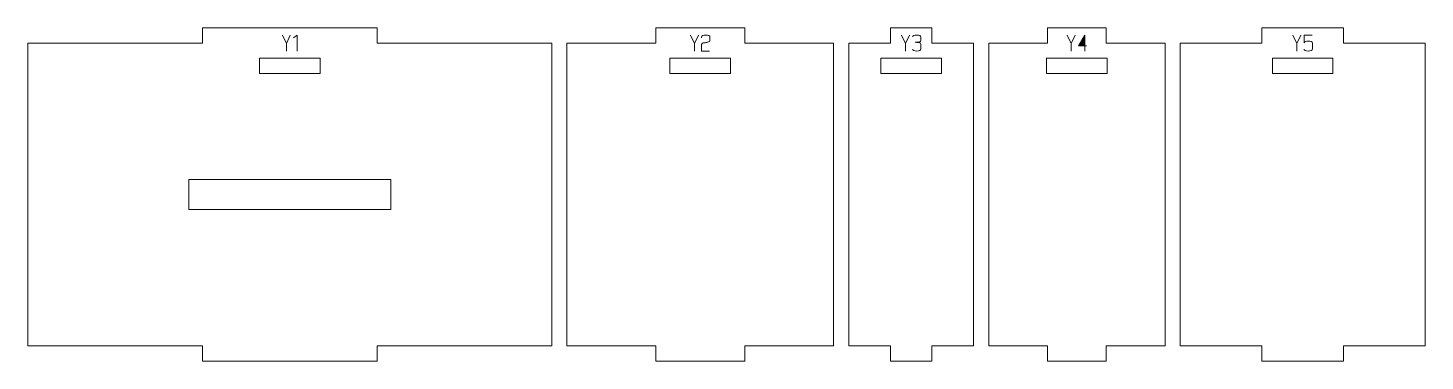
# Model space of a CAD drawing. Header units: centimetres. Extents: x -250 to 250, y -508 to 508.
# Drawn here: x 15.72 to 43.41, y -409.97 to -403.37 of the extents above; entities that cross this region are included whole.
import ezdxf

# ---------------------------------------------------------------- set-up
doc = ezdxf.new("R2010")
doc.units = ezdxf.units.CM
doc.header["$MEASUREMENT"] = 0
doc.layers.add('Capa 1', color=7, linetype='Continuous')

msp = doc.modelspace()

# ---------------------------------------------------------------- hatches: boundary and pattern name
at = {"layer": 'Capa 1', "true_color": 0x3e4095}
h = msp.add_hatch(color=175, dxfattribs=at)
edge = h.paths.add_edge_path()
edge.add_spline(control_points=[(20.84573, -403.82588), (20.84573, -403.82588), (20.84573, -403.67729), (20.84573, -403.67729), (20.84573, -403.67729), (20.76639, -403.50944), (20.76639, -403.50944), (20.76639, -403.50944), (20.84573, -403.67729), (20.84573, -403.67729), (20.84573, -403.67729), (20.92369, -403.50944), (20.92369, -403.50944), (20.92369, -403.50944), (20.84573, -403.67729), (20.84573, -403.67729), (20.84573, -403.67729), (20.84573, -403.82588), (20.84573, -403.82588)], knot_values=[0, 0, 0, 0, 0.16666667, 0.16666667, 0.16666667, 0.33333333, 0.33333333, 0.33333333, 0.5, 0.5, 0.5, 0.66666667, 0.66666667, 0.66666667, 0.83333333, 0.83333333, 0.83333333, 1, 1, 1, 1], degree=3, periodic=1)
h = msp.add_hatch(color=175, dxfattribs=at)
edge = h.paths.add_edge_path()
edge.add_spline(control_points=[(21.06265, -403.50898), (21.06265, -403.50898), (20.98652, -403.56172), (20.98652, -403.56172), (20.98652, -403.56172), (21.06265, -403.50898), (21.06265, -403.50898), (21.06265, -403.50898), (21.06265, -403.82588), (21.06265, -403.82588), (21.06265, -403.82588), (21.06265, -403.50898), (21.06265, -403.50898)], knot_values=[0, 0, 0, 0, 0.25, 0.25, 0.25, 0.5, 0.5, 0.5, 0.75, 0.75, 0.75, 1, 1, 1, 1], degree=3, periodic=1)
h = msp.add_hatch(color=175, dxfattribs=at)
edge = h.paths.add_edge_path()
edge.add_spline(control_points=[(28.93531, -403.82588), (28.93531, -403.82588), (28.93531, -403.67729), (28.93531, -403.67729), (28.93531, -403.67729), (28.85597, -403.50944), (28.85597, -403.50944), (28.85597, -403.50944), (28.93531, -403.67729), (28.93531, -403.67729), (28.93531, -403.67729), (29.01327, -403.50944), (29.01327, -403.50944), (29.01327, -403.50944), (28.93531, -403.67729), (28.93531, -403.67729), (28.93531, -403.67729), (28.93531, -403.82588), (28.93531, -403.82588)], knot_values=[0, 0, 0, 0, 0.16666667, 0.16666667, 0.16666667, 0.33333333, 0.33333333, 0.33333333, 0.5, 0.5, 0.5, 0.66666667, 0.66666667, 0.66666667, 0.83333333, 0.83333333, 0.83333333, 1, 1, 1, 1], degree=3, periodic=1)
h = msp.add_hatch(color=175, dxfattribs=at)
edge = h.paths.add_edge_path()
edge.add_spline(control_points=[(29.07564, -403.82588), (29.07564, -403.82588), (29.07564, -403.69334), (29.07564, -403.69334), (29.07656, -403.68142), (29.08741, -403.67225), (29.1082, -403.66583), (29.11676, -403.66521), (29.12494, -403.66422), (29.13274, -403.66284), (29.14053, -403.66147), (29.14841, -403.66002), (29.15636, -403.65849), (29.17103, -403.65604), (29.18227, -403.65405), (29.19006, -403.65253), (29.19786, -403.651), (29.20543, -403.64901), (29.21277, -403.64656), (29.23172, -403.63953), (29.2412, -403.63051), (29.2412, -403.61951), (29.2412, -403.61951), (29.2412, -403.54475), (29.2412, -403.54475), (29.2412, -403.53497), (29.23333, -403.52664), (29.21758, -403.51976), (29.20184, -403.51288), (29.18219, -403.50944), (29.15865, -403.50944), (29.13511, -403.50944), (29.11546, -403.51288), (29.09972, -403.51976), (29.08397, -403.52664), (29.0761, -403.53497), (29.0761, -403.54475), (29.0761, -403.54475), (29.0761, -403.56722), (29.0761, -403.56722), (29.0761, -403.56722), (29.0761, -403.54475), (29.0761, -403.54475), (29.0761, -403.53497), (29.08397, -403.52664), (29.09972, -403.51976), (29.11546, -403.51288), (29.13511, -403.50944), (29.15865, -403.50944), (29.18219, -403.50944), (29.20184, -403.51288), (29.21758, -403.51976), (29.23333, -403.52664), (29.2412, -403.53497), (29.2412, -403.54475), (29.2412, -403.54475), (29.2412, -403.61951), (29.2412, -403.61951), (29.2412, -403.63051), (29.23172, -403.63953), (29.21277, -403.64656), (29.20543, -403.64901), (29.19786, -403.651), (29.19006, -403.65253), (29.18227, -403.65405), (29.17103, -403.65604), (29.15636, -403.65849), (29.14841, -403.66002), (29.14053, -403.66147), (29.13274, -403.66284), (29.12494, -403.66422), (29.11676, -403.66521), (29.1082, -403.66583), (29.08741, -403.67225), (29.07656, -403.68142), (29.07564, -403.69334), (29.07564, -403.69334), (29.07564, -403.82588), (29.07564, -403.82588), (29.07564, -403.82588), (29.23249, -403.82588), (29.23249, -403.82588), (29.23249, -403.82588), (29.07564, -403.82588), (29.07564, -403.82588)], knot_values=[0, 0, 0, 0, 0.03571429, 0.03571429, 0.03571429, 0.07142857, 0.07142857, 0.07142857, 0.10714286, 0.10714286, 0.10714286, 0.14285714, 0.14285714, 0.14285714, 0.17857143, 0.17857143, 0.17857143, 0.21428571, 0.21428571, 0.21428571, 0.25, 0.25, 0.25, 0.28571429, 0.28571429, 0.28571429, 0.32142857, 0.32142857, 0.32142857, 0.35714286, 0.35714286, 0.35714286, 0.39285714, 0.39285714, 0.39285714, 0.42857143, 0.42857143, 0.42857143, 0.46428571, 0.46428571, 0.46428571, 0.5, 0.5, 0.5, 0.53571429, 0.53571429, 0.53571429, 0.57142857, 0.57142857, 0.57142857, 0.60714286, 0.60714286, 0.60714286, 0.64285714, 0.64285714, 0.64285714, 0.67857143, 0.67857143, 0.67857143, 0.71428571, 0.71428571, 0.71428571, 0.75, 0.75, 0.75, 0.78571429, 0.78571429, 0.78571429, 0.82142857, 0.82142857, 0.82142857, 0.85714286, 0.85714286, 0.85714286, 0.89285714, 0.89285714, 0.89285714, 0.92857143, 0.92857143, 0.92857143, 0.96428571, 0.96428571, 0.96428571, 1, 1, 1, 1], degree=3, periodic=1)
h = msp.add_hatch(color=175, dxfattribs=at)
edge = h.paths.add_edge_path()
edge.add_spline(control_points=[(33.11516, -403.82588), (33.11516, -403.82588), (33.11516, -403.67729), (33.11516, -403.67729), (33.11516, -403.67729), (33.03582, -403.50944), (33.03582, -403.50944), (33.03582, -403.50944), (33.11516, -403.67729), (33.11516, -403.67729), (33.11516, -403.67729), (33.19312, -403.50944), (33.19312, -403.50944), (33.19312, -403.50944), (33.11516, -403.67729), (33.11516, -403.67729), (33.11516, -403.67729), (33.11516, -403.82588), (33.11516, -403.82588)], knot_values=[0, 0, 0, 0, 0.16666667, 0.16666667, 0.16666667, 0.33333333, 0.33333333, 0.33333333, 0.5, 0.5, 0.5, 0.66666667, 0.66666667, 0.66666667, 0.83333333, 0.83333333, 0.83333333, 1, 1, 1, 1], degree=3, periodic=1)
h = msp.add_hatch(color=175, dxfattribs=at)
edge = h.paths.add_edge_path()
edge.add_spline(control_points=[(33.3385, -403.82588), (33.31496, -403.82588), (33.29531, -403.82244), (33.27957, -403.81556), (33.26382, -403.80868), (33.25595, -403.80035), (33.25595, -403.79057), (33.25595, -403.80035), (33.26382, -403.80868), (33.27957, -403.81556), (33.29531, -403.82244), (33.31496, -403.82588), (33.3385, -403.82588), (33.36204, -403.82588), (33.38169, -403.82244), (33.39743, -403.81556), (33.41318, -403.80868), (33.42105, -403.80035), (33.42105, -403.79057), (33.42105, -403.79057), (33.42105, -403.68738), (33.42105, -403.68738), (33.42105, -403.67912), (33.41539, -403.67194), (33.40408, -403.66583), (33.39277, -403.65971), (33.3596, -403.65558), (33.30456, -403.65344), (33.35929, -403.65008), (33.39216, -403.6461), (33.40316, -403.64152), (33.41417, -403.63693), (33.42013, -403.62944), (33.42105, -403.61905), (33.42105, -403.61905), (33.42105, -403.54475), (33.42105, -403.54475), (33.42105, -403.53497), (33.41318, -403.52664), (33.39743, -403.51976), (33.38169, -403.51288), (33.36204, -403.50944), (33.3385, -403.50944), (33.31496, -403.50944), (33.29531, -403.51288), (33.27957, -403.51976), (33.26382, -403.52664), (33.25595, -403.53497), (33.25595, -403.54475), (33.25595, -403.53497), (33.26382, -403.52664), (33.27957, -403.51976), (33.29531, -403.51288), (33.31496, -403.50944), (33.3385, -403.50944), (33.36204, -403.50944), (33.38169, -403.51288), (33.39743, -403.51976), (33.41318, -403.52664), (33.42105, -403.53497), (33.42105, -403.54475), (33.42105, -403.54475), (33.42105, -403.61905), (33.42105, -403.61905), (33.42013, -403.62944), (33.41417, -403.63693), (33.40316, -403.64152), (33.39216, -403.6461), (33.35929, -403.65008), (33.30456, -403.65344), (33.3596, -403.65558), (33.39277, -403.65971), (33.40408, -403.66583), (33.41539, -403.67194), (33.42105, -403.67912), (33.42105, -403.68738), (33.42105, -403.68738), (33.42105, -403.79057), (33.42105, -403.79057), (33.42105, -403.80035), (33.41318, -403.80868), (33.39743, -403.81556), (33.38169, -403.82244), (33.36204, -403.82588), (33.3385, -403.82588)], knot_values=[0, 0, 0, 0, 0.03571429, 0.03571429, 0.03571429, 0.07142857, 0.07142857, 0.07142857, 0.10714286, 0.10714286, 0.10714286, 0.14285714, 0.14285714, 0.14285714, 0.17857143, 0.17857143, 0.17857143, 0.21428571, 0.21428571, 0.21428571, 0.25, 0.25, 0.25, 0.28571429, 0.28571429, 0.28571429, 0.32142857, 0.32142857, 0.32142857, 0.35714286, 0.35714286, 0.35714286, 0.39285714, 0.39285714, 0.39285714, 0.42857143, 0.42857143, 0.42857143, 0.46428571, 0.46428571, 0.46428571, 0.5, 0.5, 0.5, 0.53571429, 0.53571429, 0.53571429, 0.57142857, 0.57142857, 0.57142857, 0.60714286, 0.60714286, 0.60714286, 0.64285714, 0.64285714, 0.64285714, 0.67857143, 0.67857143, 0.67857143, 0.71428571, 0.71428571, 0.71428571, 0.75, 0.75, 0.75, 0.78571429, 0.78571429, 0.78571429, 0.82142857, 0.82142857, 0.82142857, 0.85714286, 0.85714286, 0.85714286, 0.89285714, 0.89285714, 0.89285714, 0.92857143, 0.92857143, 0.92857143, 0.96428571, 0.96428571, 0.96428571, 1, 1, 1, 1], degree=3, periodic=1)
h = msp.add_hatch(color=175, dxfattribs=at)
edge = h.paths.add_edge_path()
edge.add_spline(control_points=[(36.40198, -403.82588), (36.40198, -403.82588), (36.40198, -403.67729), (36.40198, -403.67729), (36.40198, -403.67729), (36.32264, -403.50944), (36.32264, -403.50944), (36.32264, -403.50944), (36.40198, -403.67729), (36.40198, -403.67729), (36.40198, -403.67729), (36.47994, -403.50944), (36.47994, -403.50944), (36.47994, -403.50944), (36.40198, -403.67729), (36.40198, -403.67729), (36.40198, -403.67729), (36.40198, -403.82588), (36.40198, -403.82588)], knot_values=[0, 0, 0, 0, 0.16666667, 0.16666667, 0.16666667, 0.33333333, 0.33333333, 0.33333333, 0.5, 0.5, 0.5, 0.66666667, 0.66666667, 0.66666667, 0.83333333, 0.83333333, 0.83333333, 1, 1, 1, 1], degree=3, periodic=1)
h = msp.add_hatch(color=175, dxfattribs=at)
edge = h.paths.add_edge_path()
edge.add_spline(control_points=[(36.67256, -403.72132), (36.67256, -403.72132), (36.67256, -403.50898), (36.67256, -403.50898), (36.67256, -403.50898), (36.54277, -403.72132), (36.54277, -403.72132), (36.54277, -403.72132), (36.67256, -403.72132), (36.67256, -403.72132)], knot_values=[0, 0, 0, 0, 0.33333333, 0.33333333, 0.33333333, 0.66666667, 0.66666667, 0.66666667, 1, 1, 1, 1], degree=3, periodic=1)
h = msp.add_hatch(color=175, dxfattribs=at)
edge = h.paths.add_edge_path()
edge.add_spline(control_points=[(36.67256, -403.72132), (36.67256, -403.72132), (36.67256, -403.82588), (36.67256, -403.82588), (36.67256, -403.82588), (36.67256, -403.72132), (36.67256, -403.72132), (36.67256, -403.72132), (36.54277, -403.72132), (36.54277, -403.72132), (36.54277, -403.72132), (36.67256, -403.50898), (36.67256, -403.50898), (36.67256, -403.50898), (36.67256, -403.72132), (36.67256, -403.72132), (36.67256, -403.72132), (36.70237, -403.72132), (36.70237, -403.72132), (36.70237, -403.72132), (36.67256, -403.72132), (36.67256, -403.72132)], knot_values=[0, 0, 0, 0, 0.14285714, 0.14285714, 0.14285714, 0.28571429, 0.28571429, 0.28571429, 0.42857143, 0.42857143, 0.42857143, 0.57142857, 0.57142857, 0.57142857, 0.71428571, 0.71428571, 0.71428571, 0.85714286, 0.85714286, 0.85714286, 1, 1, 1, 1], degree=3, periodic=1)
h = msp.add_hatch(color=175, dxfattribs=at)
edge = h.paths.add_edge_path()
edge.add_spline(control_points=[(40.8735, -403.82588), (40.8735, -403.82588), (40.8735, -403.67729), (40.8735, -403.67729), (40.8735, -403.67729), (40.79416, -403.50944), (40.79416, -403.50944), (40.79416, -403.50944), (40.8735, -403.67729), (40.8735, -403.67729), (40.8735, -403.67729), (40.95146, -403.50944), (40.95146, -403.50944), (40.95146, -403.50944), (40.8735, -403.67729), (40.8735, -403.67729), (40.8735, -403.67729), (40.8735, -403.82588), (40.8735, -403.82588)], knot_values=[0, 0, 0, 0, 0.16666667, 0.16666667, 0.16666667, 0.33333333, 0.33333333, 0.33333333, 0.5, 0.5, 0.5, 0.66666667, 0.66666667, 0.66666667, 0.83333333, 0.83333333, 0.83333333, 1, 1, 1, 1], degree=3, periodic=1)
h = msp.add_hatch(color=175, dxfattribs=at)
edge = h.paths.add_edge_path()
edge.add_spline(control_points=[(41.09684, -403.82588), (41.0733, -403.82588), (41.05365, -403.82244), (41.03791, -403.81556), (41.02216, -403.80868), (41.01429, -403.80035), (41.01429, -403.79057), (41.01429, -403.80035), (41.02216, -403.80868), (41.03791, -403.81556), (41.05365, -403.82244), (41.0733, -403.82588), (41.09684, -403.82588), (41.12038, -403.82588), (41.14003, -403.82244), (41.15577, -403.81556), (41.17152, -403.80868), (41.17939, -403.80035), (41.17939, -403.79057), (41.17939, -403.79057), (41.17939, -403.66491), (41.17939, -403.66491), (41.17939, -403.65512), (41.17152, -403.64679), (41.15577, -403.63991), (41.14003, -403.63303), (41.12038, -403.62959), (41.09684, -403.62959), (41.07544, -403.63143), (41.05893, -403.63388), (41.04731, -403.63693), (41.03569, -403.63999), (41.02469, -403.64932), (41.01429, -403.66491), (41.01429, -403.66491), (41.01429, -403.50944), (41.01429, -403.50944), (41.01429, -403.50944), (41.17389, -403.50944), (41.17389, -403.50944), (41.17389, -403.50944), (41.01429, -403.50944), (41.01429, -403.50944), (41.01429, -403.50944), (41.01429, -403.66491), (41.01429, -403.66491), (41.02469, -403.64932), (41.03569, -403.63999), (41.04731, -403.63693), (41.05893, -403.63388), (41.07544, -403.63143), (41.09684, -403.62959), (41.12038, -403.62959), (41.14003, -403.63303), (41.15577, -403.63991), (41.17152, -403.64679), (41.17939, -403.65512), (41.17939, -403.66491), (41.17939, -403.66491), (41.17939, -403.79057), (41.17939, -403.79057), (41.17939, -403.80035), (41.17152, -403.80868), (41.15577, -403.81556), (41.14003, -403.82244), (41.12038, -403.82588), (41.09684, -403.82588)], knot_values=[0, 0, 0, 0, 0.04545455, 0.04545455, 0.04545455, 0.09090909, 0.09090909, 0.09090909, 0.13636364, 0.13636364, 0.13636364, 0.18181818, 0.18181818, 0.18181818, 0.22727273, 0.22727273, 0.22727273, 0.27272727, 0.27272727, 0.27272727, 0.31818182, 0.31818182, 0.31818182, 0.36363636, 0.36363636, 0.36363636, 0.40909091, 0.40909091, 0.40909091, 0.45454545, 0.45454545, 0.45454545, 0.5, 0.5, 0.5, 0.54545455, 0.54545455, 0.54545455, 0.59090909, 0.59090909, 0.59090909, 0.63636364, 0.63636364, 0.63636364, 0.68181818, 0.68181818, 0.68181818, 0.72727273, 0.72727273, 0.72727273, 0.77272727, 0.77272727, 0.77272727, 0.81818182, 0.81818182, 0.81818182, 0.86363636, 0.86363636, 0.86363636, 0.90909091, 0.90909091, 0.90909091, 0.95454545, 0.95454545, 0.95454545, 1, 1, 1, 1], degree=3, periodic=1)

# ---------------------------------------------------------------- linework, layer by layer
at = {"layer": 'Capa 1', "color": 240, "lineweight": 20}
for points, knots in [([(15.72396, -403.66868), (15.72396, -403.66868), (15.72396, -409.66868), (15.72396, -409.66868), (15.72396, -409.66868), (19.18433, -409.66868), (19.18433, -409.66868), (19.18433, -409.66868), (19.18433, -409.96868), (19.18433, -409.96868), (19.18433, -409.96868), (22.6447, -409.96868), (22.6447, -409.96868), (22.6447, -409.96868), (22.6447, -409.66868), (22.6447, -409.66868), (22.6447, -409.66868), (26.10507, -409.66868), (26.10507, -409.66868), (26.10507, -409.66868), (26.10507, -403.66868), (26.10507, -403.66868), (26.10507, -403.66868), (22.6447, -403.66868), (22.6447, -403.66868), (22.6447, -403.66868), (22.6447, -403.36868), (22.6447, -403.36868), (22.6447, -403.36868), (19.18433, -403.36868), (19.18433, -403.36868), (19.18433, -403.36868), (19.18433, -403.66868), (19.18433, -403.66868), (19.18433, -403.66868), (15.72396, -403.66868), (15.72396, -403.66868)], [0, 0, 0, 0, 0.08333333, 0.08333333, 0.08333333, 0.16666667, 0.16666667, 0.16666667, 0.25, 0.25, 0.25, 0.33333333, 0.33333333, 0.33333333, 0.41666667, 0.41666667, 0.41666667, 0.5, 0.5, 0.5, 0.58333333, 0.58333333, 0.58333333, 0.66666667, 0.66666667, 0.66666667, 0.75, 0.75, 0.75, 0.83333333, 0.83333333, 0.83333333, 0.91666667, 0.91666667, 0.91666667, 1, 1, 1, 1]), ([(26.40507, -403.66868), (26.40507, -403.66868), (26.40507, -409.66868), (26.40507, -409.66868), (26.40507, -409.66868), (28.16741, -409.66868), (28.16741, -409.66868), (28.16741, -409.66868), (28.16741, -409.96868), (28.16741, -409.96868), (28.16741, -409.96868), (29.92976, -409.96868), (29.92976, -409.96868), (29.92976, -409.96868), (29.92976, -409.66868), (29.92976, -409.66868), (29.92976, -409.66868), (31.6921, -409.66868), (31.6921, -409.66868), (31.6921, -409.66868), (31.6921, -403.66868), (31.6921, -403.66868), (31.6921, -403.66868), (29.92976, -403.66868), (29.92976, -403.66868), (29.92976, -403.66868), (29.92976, -403.36868), (29.92976, -403.36868), (29.92976, -403.36868), (28.16741, -403.36868), (28.16741, -403.36868), (28.16741, -403.36868), (28.16741, -403.66868), (28.16741, -403.66868), (28.16741, -403.66868), (26.40507, -403.66868), (26.40507, -403.66868)], [0, 0, 0, 0, 0.08333333, 0.08333333, 0.08333333, 0.16666667, 0.16666667, 0.16666667, 0.25, 0.25, 0.25, 0.33333333, 0.33333333, 0.33333333, 0.41666667, 0.41666667, 0.41666667, 0.5, 0.5, 0.5, 0.58333333, 0.58333333, 0.58333333, 0.66666667, 0.66666667, 0.66666667, 0.75, 0.75, 0.75, 0.83333333, 0.83333333, 0.83333333, 0.91666667, 0.91666667, 0.91666667, 1, 1, 1, 1]), ([(31.9921, -403.66868), (31.9921, -403.66868), (31.9921, -409.66868), (31.9921, -409.66868), (31.9921, -409.66868), (32.81632, -409.66868), (32.81632, -409.66868), (32.81632, -409.66868), (32.81632, -409.96868), (32.81632, -409.96868), (32.81632, -409.96868), (33.64055, -409.96868), (33.64055, -409.96868), (33.64055, -409.96868), (33.64055, -409.66868), (33.64055, -409.66868), (33.64055, -409.66868), (34.46477, -409.66868), (34.46477, -409.66868), (34.46477, -409.66868), (34.46477, -403.66868), (34.46477, -403.66868), (34.46477, -403.66868), (33.64055, -403.66868), (33.64055, -403.66868), (33.64055, -403.66868), (33.64055, -403.36868), (33.64055, -403.36868), (33.64055, -403.36868), (32.81632, -403.36868), (32.81632, -403.36868), (32.81632, -403.36868), (32.81632, -403.66868), (32.81632, -403.66868), (32.81632, -403.66868), (31.9921, -403.66868), (31.9921, -403.66868)], [0, 0, 0, 0, 0.08333333, 0.08333333, 0.08333333, 0.16666667, 0.16666667, 0.16666667, 0.25, 0.25, 0.25, 0.33333333, 0.33333333, 0.33333333, 0.41666667, 0.41666667, 0.41666667, 0.5, 0.5, 0.5, 0.58333333, 0.58333333, 0.58333333, 0.66666667, 0.66666667, 0.66666667, 0.75, 0.75, 0.75, 0.83333333, 0.83333333, 0.83333333, 0.91666667, 0.91666667, 0.91666667, 1, 1, 1, 1]), ([(34.76477, -403.66868), (34.76477, -403.66868), (34.76477, -409.66868), (34.76477, -409.66868), (34.76477, -409.66868), (35.92992, -409.66868), (35.92992, -409.66868), (35.92992, -409.66868), (35.92992, -409.96868), (35.92992, -409.96868), (35.92992, -409.96868), (37.09508, -409.96868), (37.09508, -409.96868), (37.09508, -409.96868), (37.09508, -409.66868), (37.09508, -409.66868), (37.09508, -409.66868), (38.26024, -409.66868), (38.26024, -409.66868), (38.26024, -409.66868), (38.26024, -403.66868), (38.26024, -403.66868), (38.26024, -403.66868), (37.09508, -403.66868), (37.09508, -403.66868), (37.09508, -403.66868), (37.09508, -403.36868), (37.09508, -403.36868), (37.09508, -403.36868), (35.92992, -403.36868), (35.92992, -403.36868), (35.92992, -403.36868), (35.92992, -403.66868), (35.92992, -403.66868), (35.92992, -403.66868), (34.76477, -403.66868), (34.76477, -403.66868)], [0, 0, 0, 0, 0.08333333, 0.08333333, 0.08333333, 0.16666667, 0.16666667, 0.16666667, 0.25, 0.25, 0.25, 0.33333333, 0.33333333, 0.33333333, 0.41666667, 0.41666667, 0.41666667, 0.5, 0.5, 0.5, 0.58333333, 0.58333333, 0.58333333, 0.66666667, 0.66666667, 0.66666667, 0.75, 0.75, 0.75, 0.83333333, 0.83333333, 0.83333333, 0.91666667, 0.91666667, 0.91666667, 1, 1, 1, 1]), ([(38.56024, -403.66868), (38.56024, -403.66868), (38.56024, -409.66868), (38.56024, -409.66868), (38.56024, -409.66868), (40.17793, -409.66868), (40.17793, -409.66868), (40.17793, -409.66868), (40.17793, -409.96868), (40.17793, -409.96868), (40.17793, -409.96868), (41.79562, -409.96868), (41.79562, -409.96868), (41.79562, -409.96868), (41.79562, -409.66868), (41.79562, -409.66868), (41.79562, -409.66868), (43.41331, -409.66868), (43.41331, -409.66868), (43.41331, -409.66868), (43.41331, -403.66868), (43.41331, -403.66868), (43.41331, -403.66868), (41.79562, -403.66868), (41.79562, -403.66868), (41.79562, -403.66868), (41.79562, -403.36868), (41.79562, -403.36868), (41.79562, -403.36868), (40.17793, -403.36868), (40.17793, -403.36868), (40.17793, -403.36868), (40.17793, -403.66868), (40.17793, -403.66868), (40.17793, -403.66868), (38.56024, -403.66868), (38.56024, -403.66868)], [0, 0, 0, 0, 0.08333333, 0.08333333, 0.08333333, 0.16666667, 0.16666667, 0.16666667, 0.25, 0.25, 0.25, 0.33333333, 0.33333333, 0.33333333, 0.41666667, 0.41666667, 0.41666667, 0.5, 0.5, 0.5, 0.58333333, 0.58333333, 0.58333333, 0.66666667, 0.66666667, 0.66666667, 0.75, 0.75, 0.75, 0.83333333, 0.83333333, 0.83333333, 0.91666667, 0.91666667, 0.91666667, 1, 1, 1, 1]), ([(20.31452, -404.269), (20.31452, -404.269), (21.51452, -404.269), (21.51452, -404.269), (21.51452, -404.269), (21.51452, -403.969), (21.51452, -403.969), (21.51452, -403.969), (20.31452, -403.969), (20.31452, -403.969), (20.31452, -403.969), (20.31452, -404.269), (20.31452, -404.269)], [0, 0, 0, 0, 0.25, 0.25, 0.25, 0.5, 0.5, 0.5, 0.75, 0.75, 0.75, 1, 1, 1, 1]), ([(28.44859, -404.269), (28.44859, -404.269), (29.64859, -404.269), (29.64859, -404.269), (29.64859, -404.269), (29.64859, -403.969), (29.64859, -403.969), (29.64859, -403.969), (28.44859, -403.969), (28.44859, -403.969), (28.44859, -403.969), (28.44859, -404.269), (28.44859, -404.269)], [0, 0, 0, 0, 0.25, 0.25, 0.25, 0.5, 0.5, 0.5, 0.75, 0.75, 0.75, 1, 1, 1, 1]), ([(32.62844, -404.269), (32.62844, -404.269), (33.82844, -404.269), (33.82844, -404.269), (33.82844, -404.269), (33.82844, -403.969), (33.82844, -403.969), (33.82844, -403.969), (32.62844, -403.969), (32.62844, -403.969), (32.62844, -403.969), (32.62844, -404.269), (32.62844, -404.269)], [0, 0, 0, 0, 0.25, 0.25, 0.25, 0.5, 0.5, 0.5, 0.75, 0.75, 0.75, 1, 1, 1, 1]), ([(35.91251, -404.269), (35.91251, -404.269), (37.11251, -404.269), (37.11251, -404.269), (37.11251, -404.269), (37.11251, -403.969), (37.11251, -403.969), (37.11251, -403.969), (35.91251, -403.969), (35.91251, -403.969), (35.91251, -403.969), (35.91251, -404.269), (35.91251, -404.269)], [0, 0, 0, 0, 0.25, 0.25, 0.25, 0.5, 0.5, 0.5, 0.75, 0.75, 0.75, 1, 1, 1, 1]), ([(40.38678, -404.269), (40.38678, -404.269), (41.58678, -404.269), (41.58678, -404.269), (41.58678, -404.269), (41.58678, -403.969), (41.58678, -403.969), (41.58678, -403.969), (40.38678, -403.969), (40.38678, -403.969), (40.38678, -403.969), (40.38678, -404.269), (40.38678, -404.269)], [0, 0, 0, 0, 0.25, 0.25, 0.25, 0.5, 0.5, 0.5, 0.75, 0.75, 0.75, 1, 1, 1, 1]), ([(18.91452, -406.36868), (18.91452, -406.36868), (22.91452, -406.36868), (22.91452, -406.36868), (22.91452, -406.36868), (22.91452, -406.96868), (22.91452, -406.96868), (22.91452, -406.96868), (18.91452, -406.96868), (18.91452, -406.96868), (18.91452, -406.96868), (18.91452, -406.36868), (18.91452, -406.36868)], [0, 0, 0, 0, 0.25, 0.25, 0.25, 0.5, 0.5, 0.5, 0.75, 0.75, 0.75, 1, 1, 1, 1])]:
    msp.add_open_spline(points, degree=3, knots=knots, dxfattribs=at)
at = {"layer": 'Capa 1', "color": 114, "lineweight": 9}
for points, knots in [([(20.84573, -403.82588), (20.84573, -403.82588), (20.84573, -403.67729), (20.84573, -403.67729), (20.84573, -403.67729), (20.76639, -403.50944), (20.76639, -403.50944), (20.76639, -403.50944), (20.84573, -403.67729), (20.84573, -403.67729), (20.84573, -403.67729), (20.92369, -403.50944), (20.92369, -403.50944), (20.92369, -403.50944), (20.84573, -403.67729), (20.84573, -403.67729), (20.84573, -403.67729), (20.84573, -403.82588), (20.84573, -403.82588)], [0, 0, 0, 0, 0.16666667, 0.16666667, 0.16666667, 0.33333333, 0.33333333, 0.33333333, 0.5, 0.5, 0.5, 0.66666667, 0.66666667, 0.66666667, 0.83333333, 0.83333333, 0.83333333, 1, 1, 1, 1]), ([(21.06265, -403.50898), (21.06265, -403.50898), (20.98652, -403.56172), (20.98652, -403.56172), (20.98652, -403.56172), (21.06265, -403.50898), (21.06265, -403.50898), (21.06265, -403.50898), (21.06265, -403.82588), (21.06265, -403.82588), (21.06265, -403.82588), (21.06265, -403.50898), (21.06265, -403.50898)], [0, 0, 0, 0, 0.25, 0.25, 0.25, 0.5, 0.5, 0.5, 0.75, 0.75, 0.75, 1, 1, 1, 1]), ([(28.93531, -403.82588), (28.93531, -403.82588), (28.93531, -403.67729), (28.93531, -403.67729), (28.93531, -403.67729), (28.85597, -403.50944), (28.85597, -403.50944), (28.85597, -403.50944), (28.93531, -403.67729), (28.93531, -403.67729), (28.93531, -403.67729), (29.01327, -403.50944), (29.01327, -403.50944), (29.01327, -403.50944), (28.93531, -403.67729), (28.93531, -403.67729), (28.93531, -403.67729), (28.93531, -403.82588), (28.93531, -403.82588)], [0, 0, 0, 0, 0.16666667, 0.16666667, 0.16666667, 0.33333333, 0.33333333, 0.33333333, 0.5, 0.5, 0.5, 0.66666667, 0.66666667, 0.66666667, 0.83333333, 0.83333333, 0.83333333, 1, 1, 1, 1]), ([(29.07564, -403.82588), (29.07564, -403.82588), (29.07564, -403.69334), (29.07564, -403.69334), (29.07656, -403.68142), (29.08741, -403.67225), (29.1082, -403.66583), (29.11676, -403.66521), (29.12494, -403.66422), (29.13274, -403.66284), (29.14053, -403.66147), (29.14841, -403.66002), (29.15636, -403.65849), (29.17103, -403.65604), (29.18227, -403.65405), (29.19006, -403.65253), (29.19786, -403.651), (29.20543, -403.64901), (29.21277, -403.64656), (29.23172, -403.63953), (29.2412, -403.63051), (29.2412, -403.61951), (29.2412, -403.61951), (29.2412, -403.54475), (29.2412, -403.54475), (29.2412, -403.53497), (29.23333, -403.52664), (29.21758, -403.51976), (29.20184, -403.51288), (29.18219, -403.50944), (29.15865, -403.50944), (29.13511, -403.50944), (29.11546, -403.51288), (29.09972, -403.51976), (29.08397, -403.52664), (29.0761, -403.53497), (29.0761, -403.54475), (29.0761, -403.54475), (29.0761, -403.56722), (29.0761, -403.56722), (29.0761, -403.56722), (29.0761, -403.54475), (29.0761, -403.54475), (29.0761, -403.53497), (29.08397, -403.52664), (29.09972, -403.51976), (29.11546, -403.51288), (29.13511, -403.50944), (29.15865, -403.50944), (29.18219, -403.50944), (29.20184, -403.51288), (29.21758, -403.51976), (29.23333, -403.52664), (29.2412, -403.53497), (29.2412, -403.54475), (29.2412, -403.54475), (29.2412, -403.61951), (29.2412, -403.61951), (29.2412, -403.63051), (29.23172, -403.63953), (29.21277, -403.64656), (29.20543, -403.64901), (29.19786, -403.651), (29.19006, -403.65253), (29.18227, -403.65405), (29.17103, -403.65604), (29.15636, -403.65849), (29.14841, -403.66002), (29.14053, -403.66147), (29.13274, -403.66284), (29.12494, -403.66422), (29.11676, -403.66521), (29.1082, -403.66583), (29.08741, -403.67225), (29.07656, -403.68142), (29.07564, -403.69334), (29.07564, -403.69334), (29.07564, -403.82588), (29.07564, -403.82588), (29.07564, -403.82588), (29.23249, -403.82588), (29.23249, -403.82588), (29.23249, -403.82588), (29.07564, -403.82588), (29.07564, -403.82588)], [0, 0, 0, 0, 0.03571429, 0.03571429, 0.03571429, 0.07142857, 0.07142857, 0.07142857, 0.10714286, 0.10714286, 0.10714286, 0.14285714, 0.14285714, 0.14285714, 0.17857143, 0.17857143, 0.17857143, 0.21428571, 0.21428571, 0.21428571, 0.25, 0.25, 0.25, 0.28571429, 0.28571429, 0.28571429, 0.32142857, 0.32142857, 0.32142857, 0.35714286, 0.35714286, 0.35714286, 0.39285714, 0.39285714, 0.39285714, 0.42857143, 0.42857143, 0.42857143, 0.46428571, 0.46428571, 0.46428571, 0.5, 0.5, 0.5, 0.53571429, 0.53571429, 0.53571429, 0.57142857, 0.57142857, 0.57142857, 0.60714286, 0.60714286, 0.60714286, 0.64285714, 0.64285714, 0.64285714, 0.67857143, 0.67857143, 0.67857143, 0.71428571, 0.71428571, 0.71428571, 0.75, 0.75, 0.75, 0.78571429, 0.78571429, 0.78571429, 0.82142857, 0.82142857, 0.82142857, 0.85714286, 0.85714286, 0.85714286, 0.89285714, 0.89285714, 0.89285714, 0.92857143, 0.92857143, 0.92857143, 0.96428571, 0.96428571, 0.96428571, 1, 1, 1, 1]), ([(33.11516, -403.82588), (33.11516, -403.82588), (33.11516, -403.67729), (33.11516, -403.67729), (33.11516, -403.67729), (33.03582, -403.50944), (33.03582, -403.50944), (33.03582, -403.50944), (33.11516, -403.67729), (33.11516, -403.67729), (33.11516, -403.67729), (33.19312, -403.50944), (33.19312, -403.50944), (33.19312, -403.50944), (33.11516, -403.67729), (33.11516, -403.67729), (33.11516, -403.67729), (33.11516, -403.82588), (33.11516, -403.82588)], [0, 0, 0, 0, 0.16666667, 0.16666667, 0.16666667, 0.33333333, 0.33333333, 0.33333333, 0.5, 0.5, 0.5, 0.66666667, 0.66666667, 0.66666667, 0.83333333, 0.83333333, 0.83333333, 1, 1, 1, 1]), ([(33.3385, -403.82588), (33.31496, -403.82588), (33.29531, -403.82244), (33.27957, -403.81556), (33.26382, -403.80868), (33.25595, -403.80035), (33.25595, -403.79057), (33.25595, -403.80035), (33.26382, -403.80868), (33.27957, -403.81556), (33.29531, -403.82244), (33.31496, -403.82588), (33.3385, -403.82588), (33.36204, -403.82588), (33.38169, -403.82244), (33.39743, -403.81556), (33.41318, -403.80868), (33.42105, -403.80035), (33.42105, -403.79057), (33.42105, -403.79057), (33.42105, -403.68738), (33.42105, -403.68738), (33.42105, -403.67912), (33.41539, -403.67194), (33.40408, -403.66583), (33.39277, -403.65971), (33.3596, -403.65558), (33.30456, -403.65344), (33.35929, -403.65008), (33.39216, -403.6461), (33.40316, -403.64152), (33.41417, -403.63693), (33.42013, -403.62944), (33.42105, -403.61905), (33.42105, -403.61905), (33.42105, -403.54475), (33.42105, -403.54475), (33.42105, -403.53497), (33.41318, -403.52664), (33.39743, -403.51976), (33.38169, -403.51288), (33.36204, -403.50944), (33.3385, -403.50944), (33.31496, -403.50944), (33.29531, -403.51288), (33.27957, -403.51976), (33.26382, -403.52664), (33.25595, -403.53497), (33.25595, -403.54475), (33.25595, -403.53497), (33.26382, -403.52664), (33.27957, -403.51976), (33.29531, -403.51288), (33.31496, -403.50944), (33.3385, -403.50944), (33.36204, -403.50944), (33.38169, -403.51288), (33.39743, -403.51976), (33.41318, -403.52664), (33.42105, -403.53497), (33.42105, -403.54475), (33.42105, -403.54475), (33.42105, -403.61905), (33.42105, -403.61905), (33.42013, -403.62944), (33.41417, -403.63693), (33.40316, -403.64152), (33.39216, -403.6461), (33.35929, -403.65008), (33.30456, -403.65344), (33.3596, -403.65558), (33.39277, -403.65971), (33.40408, -403.66583), (33.41539, -403.67194), (33.42105, -403.67912), (33.42105, -403.68738), (33.42105, -403.68738), (33.42105, -403.79057), (33.42105, -403.79057), (33.42105, -403.80035), (33.41318, -403.80868), (33.39743, -403.81556), (33.38169, -403.82244), (33.36204, -403.82588), (33.3385, -403.82588)], [0, 0, 0, 0, 0.03571429, 0.03571429, 0.03571429, 0.07142857, 0.07142857, 0.07142857, 0.10714286, 0.10714286, 0.10714286, 0.14285714, 0.14285714, 0.14285714, 0.17857143, 0.17857143, 0.17857143, 0.21428571, 0.21428571, 0.21428571, 0.25, 0.25, 0.25, 0.28571429, 0.28571429, 0.28571429, 0.32142857, 0.32142857, 0.32142857, 0.35714286, 0.35714286, 0.35714286, 0.39285714, 0.39285714, 0.39285714, 0.42857143, 0.42857143, 0.42857143, 0.46428571, 0.46428571, 0.46428571, 0.5, 0.5, 0.5, 0.53571429, 0.53571429, 0.53571429, 0.57142857, 0.57142857, 0.57142857, 0.60714286, 0.60714286, 0.60714286, 0.64285714, 0.64285714, 0.64285714, 0.67857143, 0.67857143, 0.67857143, 0.71428571, 0.71428571, 0.71428571, 0.75, 0.75, 0.75, 0.78571429, 0.78571429, 0.78571429, 0.82142857, 0.82142857, 0.82142857, 0.85714286, 0.85714286, 0.85714286, 0.89285714, 0.89285714, 0.89285714, 0.92857143, 0.92857143, 0.92857143, 0.96428571, 0.96428571, 0.96428571, 1, 1, 1, 1]), ([(36.40198, -403.82588), (36.40198, -403.82588), (36.40198, -403.67729), (36.40198, -403.67729), (36.40198, -403.67729), (36.32264, -403.50944), (36.32264, -403.50944), (36.32264, -403.50944), (36.40198, -403.67729), (36.40198, -403.67729), (36.40198, -403.67729), (36.47994, -403.50944), (36.47994, -403.50944), (36.47994, -403.50944), (36.40198, -403.67729), (36.40198, -403.67729), (36.40198, -403.67729), (36.40198, -403.82588), (36.40198, -403.82588)], [0, 0, 0, 0, 0.16666667, 0.16666667, 0.16666667, 0.33333333, 0.33333333, 0.33333333, 0.5, 0.5, 0.5, 0.66666667, 0.66666667, 0.66666667, 0.83333333, 0.83333333, 0.83333333, 1, 1, 1, 1]), ([(36.67256, -403.72132), (36.67256, -403.72132), (36.67256, -403.50898), (36.67256, -403.50898), (36.67256, -403.50898), (36.54277, -403.72132), (36.54277, -403.72132), (36.54277, -403.72132), (36.67256, -403.72132), (36.67256, -403.72132)], [0, 0, 0, 0, 0.33333333, 0.33333333, 0.33333333, 0.66666667, 0.66666667, 0.66666667, 1, 1, 1, 1]), ([(36.67256, -403.72132), (36.67256, -403.72132), (36.67256, -403.82588), (36.67256, -403.82588), (36.67256, -403.82588), (36.67256, -403.72132), (36.67256, -403.72132), (36.67256, -403.72132), (36.54277, -403.72132), (36.54277, -403.72132), (36.54277, -403.72132), (36.67256, -403.50898), (36.67256, -403.50898), (36.67256, -403.50898), (36.67256, -403.72132), (36.67256, -403.72132), (36.67256, -403.72132), (36.70237, -403.72132), (36.70237, -403.72132), (36.70237, -403.72132), (36.67256, -403.72132), (36.67256, -403.72132)], [0, 0, 0, 0, 0.14285714, 0.14285714, 0.14285714, 0.28571429, 0.28571429, 0.28571429, 0.42857143, 0.42857143, 0.42857143, 0.57142857, 0.57142857, 0.57142857, 0.71428571, 0.71428571, 0.71428571, 0.85714286, 0.85714286, 0.85714286, 1, 1, 1, 1]), ([(40.8735, -403.82588), (40.8735, -403.82588), (40.8735, -403.67729), (40.8735, -403.67729), (40.8735, -403.67729), (40.79416, -403.50944), (40.79416, -403.50944), (40.79416, -403.50944), (40.8735, -403.67729), (40.8735, -403.67729), (40.8735, -403.67729), (40.95146, -403.50944), (40.95146, -403.50944), (40.95146, -403.50944), (40.8735, -403.67729), (40.8735, -403.67729), (40.8735, -403.67729), (40.8735, -403.82588), (40.8735, -403.82588)], [0, 0, 0, 0, 0.16666667, 0.16666667, 0.16666667, 0.33333333, 0.33333333, 0.33333333, 0.5, 0.5, 0.5, 0.66666667, 0.66666667, 0.66666667, 0.83333333, 0.83333333, 0.83333333, 1, 1, 1, 1]), ([(41.09684, -403.82588), (41.0733, -403.82588), (41.05365, -403.82244), (41.03791, -403.81556), (41.02216, -403.80868), (41.01429, -403.80035), (41.01429, -403.79057), (41.01429, -403.80035), (41.02216, -403.80868), (41.03791, -403.81556), (41.05365, -403.82244), (41.0733, -403.82588), (41.09684, -403.82588), (41.12038, -403.82588), (41.14003, -403.82244), (41.15577, -403.81556), (41.17152, -403.80868), (41.17939, -403.80035), (41.17939, -403.79057), (41.17939, -403.79057), (41.17939, -403.66491), (41.17939, -403.66491), (41.17939, -403.65512), (41.17152, -403.64679), (41.15577, -403.63991), (41.14003, -403.63303), (41.12038, -403.62959), (41.09684, -403.62959), (41.07544, -403.63143), (41.05893, -403.63388), (41.04731, -403.63693), (41.03569, -403.63999), (41.02469, -403.64932), (41.01429, -403.66491), (41.01429, -403.66491), (41.01429, -403.50944), (41.01429, -403.50944), (41.01429, -403.50944), (41.17389, -403.50944), (41.17389, -403.50944), (41.17389, -403.50944), (41.01429, -403.50944), (41.01429, -403.50944), (41.01429, -403.50944), (41.01429, -403.66491), (41.01429, -403.66491), (41.02469, -403.64932), (41.03569, -403.63999), (41.04731, -403.63693), (41.05893, -403.63388), (41.07544, -403.63143), (41.09684, -403.62959), (41.12038, -403.62959), (41.14003, -403.63303), (41.15577, -403.63991), (41.17152, -403.64679), (41.17939, -403.65512), (41.17939, -403.66491), (41.17939, -403.66491), (41.17939, -403.79057), (41.17939, -403.79057), (41.17939, -403.80035), (41.17152, -403.80868), (41.15577, -403.81556), (41.14003, -403.82244), (41.12038, -403.82588), (41.09684, -403.82588)], [0, 0, 0, 0, 0.04545455, 0.04545455, 0.04545455, 0.09090909, 0.09090909, 0.09090909, 0.13636364, 0.13636364, 0.13636364, 0.18181818, 0.18181818, 0.18181818, 0.22727273, 0.22727273, 0.22727273, 0.27272727, 0.27272727, 0.27272727, 0.31818182, 0.31818182, 0.31818182, 0.36363636, 0.36363636, 0.36363636, 0.40909091, 0.40909091, 0.40909091, 0.45454545, 0.45454545, 0.45454545, 0.5, 0.5, 0.5, 0.54545455, 0.54545455, 0.54545455, 0.59090909, 0.59090909, 0.59090909, 0.63636364, 0.63636364, 0.63636364, 0.68181818, 0.68181818, 0.68181818, 0.72727273, 0.72727273, 0.72727273, 0.77272727, 0.77272727, 0.77272727, 0.81818182, 0.81818182, 0.81818182, 0.86363636, 0.86363636, 0.86363636, 0.90909091, 0.90909091, 0.90909091, 0.95454545, 0.95454545, 0.95454545, 1, 1, 1, 1])]:
    msp.add_open_spline(points, degree=3, knots=knots, dxfattribs=at)

doc.saveas('drawing.dxf')
